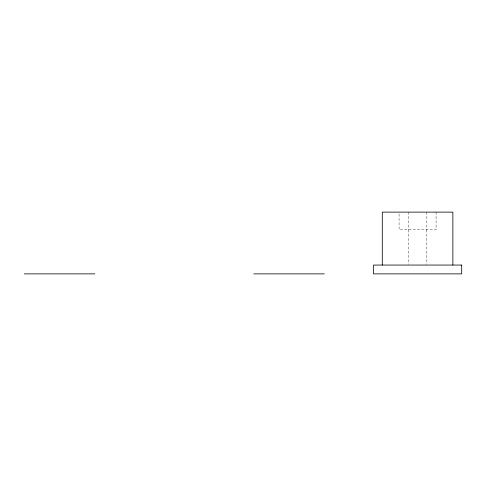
<?xml version="1.0" encoding="UTF-8"?>
<svg xmlns="http://www.w3.org/2000/svg" width="486" height="486" viewBox="0 0 486 486"><rect width="100%" height="100%" fill="white"/><g stroke="black" fill="none" stroke-linecap="round" stroke-linejoin="round"><path stroke-width="0.36" stroke-dasharray="2.43 1.82" d="M436.088 212.121L436.088 229.769L399.079 229.769L399.079 212.121M426.836 212.121L426.836 229.769M426.404 229.769L426.404 264.305M408.762 229.769L408.762 264.305M408.331 212.121L408.331 229.769"/><path stroke-width="0.73" d="M24.3 273.879L94.879 273.879M253.753 273.879L324.332 273.879M452.873 265.058L452.873 212.121L382.294 212.121L382.294 265.058M461.7 265.058L373.467 265.058L373.467 273.879L461.7 273.879L461.7 265.058"/></g></svg>
